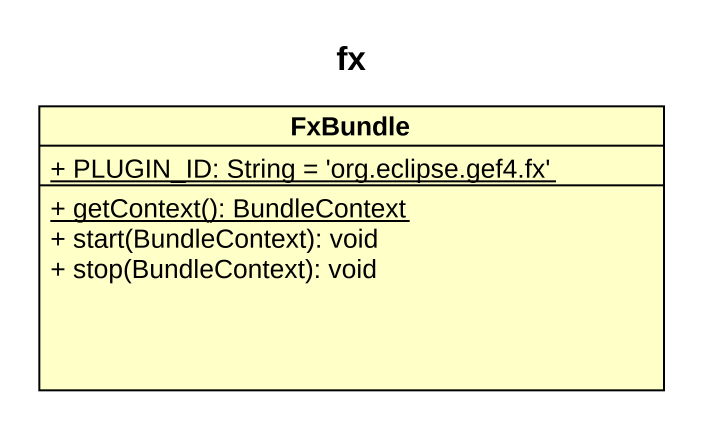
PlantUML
@startuml
title fx
hide circle
hide empty members
skinparam classAttributeIconSize 0
class FxBundle #FFFFC8 {
  {static} + PLUGIN_ID: String = 'org.eclipse.gef4.fx'
  {static} + getContext(): BundleContext
  + start(BundleContext): void
  + stop(BundleContext): void
}
@enduml
